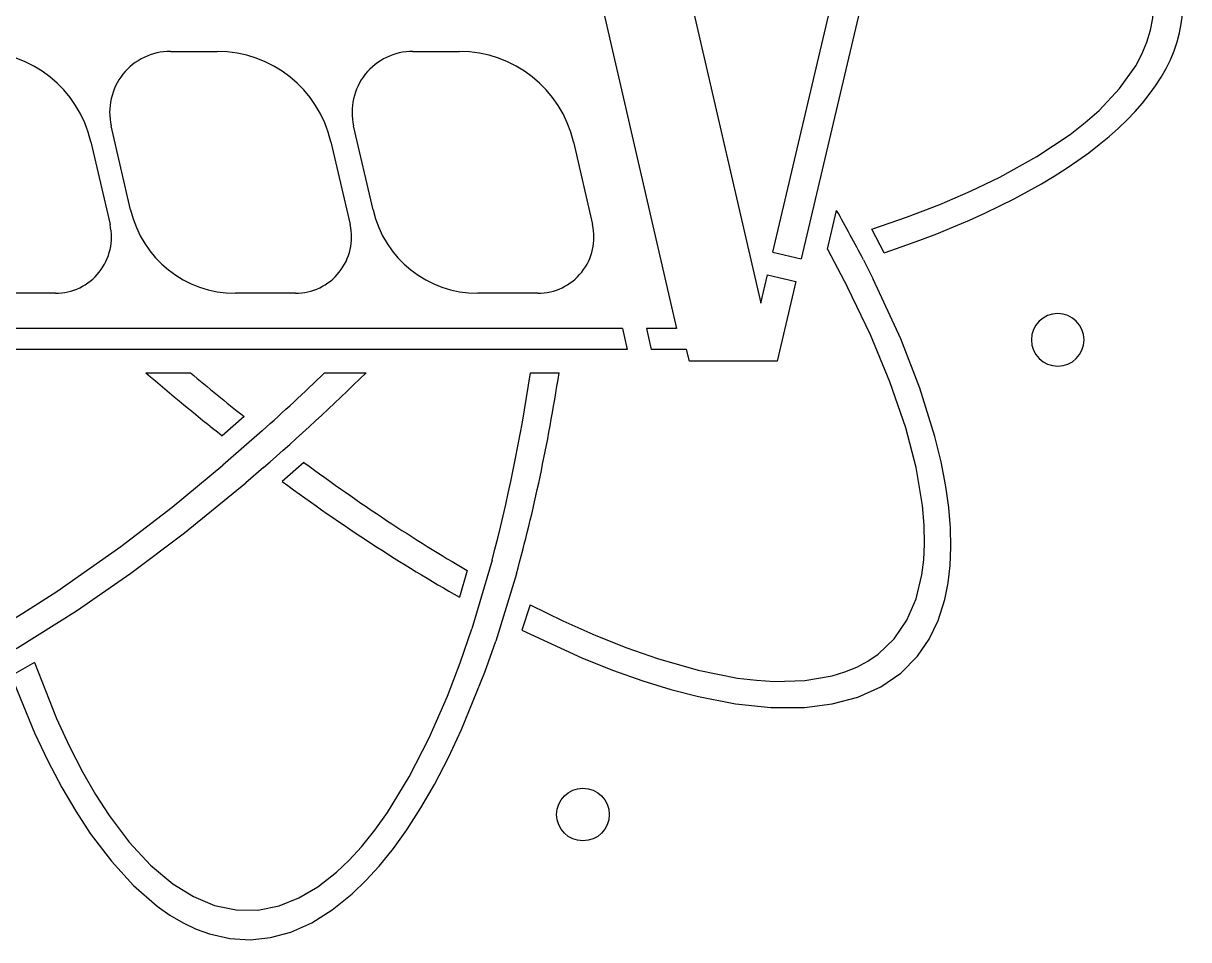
# Model space of a CAD drawing. Extents: x -452 to 195, y -304 to 246.
# Drawn here: x -266.9 to -167.3, y -139.5 to -61.1 of the extents above; entities that cross this region are included whole.
import ezdxf

# ---------------------------------------------------------------- set-up
doc = ezdxf.new("R2010")
doc.units = 0
doc.layers.add('LAYER_1', color=7, linetype='CONTINUOUS')

msp = doc.modelspace()

# ---------------------------------------------------------------- linework, layer by layer
at = {"layer": 'LAYER_1'}
for points, knots in [([(-193.308, -80.761), (-176.553, -75.1174), (-167.2628, -67.144), (-167.7845, -58.8551), (-167.7845, -58.8551), (-168.3062, -50.5662), (-178.5899, -42.7547), (-196.0375, -37.394)], [0, 0, 0, 0, 0.3333333, 0.3333333, 0.3333333, 0.3333333, 1, 1, 1, 1]), ([(-194.3702, -78.7241), (-194.3702, -78.7241), (-191.4049, -77.7066), (-191.4049, -77.7066), (-191.4049, -77.7066), (-191.4049, -77.7066), (-188.5424, -76.6103), (-188.5424, -76.6103), (-188.5424, -76.6103), (-188.5424, -76.6103), (-185.9138, -75.4848), (-185.9138, -75.4848), (-185.9138, -75.4848), (-185.9138, -75.4848), (-183.4108, -74.2831), (-183.4108, -74.2831), (-183.4108, -74.2831), (-183.4108, -74.2831), (-180.2369, -72.5209), (-180.2369, -72.5209), (-180.2369, -72.5209), (-180.2369, -72.5209), (-177.3901, -70.6167), (-177.3901, -70.6167), (-177.3901, -70.6167), (-177.3901, -70.6167), (-176.1084, -69.6126), (-176.1084, -69.6126), (-176.1084, -69.6126), (-176.1084, -69.6126), (-174.932, -68.5751), (-174.932, -68.5751), (-174.932, -68.5751), (-174.932, -68.5751), (-173.1698, -66.7055), (-173.1698, -66.7055), (-173.1698, -66.7055), (-173.1698, -66.7055), (-171.7912, -64.7521), (-171.7912, -64.7521), (-171.7912, -64.7521), (-171.7912, -64.7521), (-171.2584, -63.7489), (-171.2584, -63.7489), (-171.2584, -63.7489), (-171.2584, -63.7489), (-170.8361, -62.7316), (-170.8361, -62.7316), (-170.8361, -62.7316), (-170.8361, -62.7316), (-170.5281, -61.704), (-170.5281, -61.704), (-170.5281, -61.704), (-170.5281, -61.704), (-170.3369, -60.6687), (-170.3369, -60.6687), (-170.3369, -60.6687), (-170.3369, -60.6687), (-170.2942, -58.7726), (-170.2942, -58.7726), (-170.2942, -58.7726), (-170.2942, -58.7726), (-170.6466, -56.8853), (-170.6466, -56.8853), (-170.6466, -56.8853), (-170.6466, -56.8853), (-171.3836, -55.0278), (-171.3836, -55.0278), (-171.3836, -55.0278), (-171.3836, -55.0278), (-172.4841, -53.2187), (-172.4841, -53.2187), (-172.4841, -53.2187), (-172.4841, -53.2187), (-173.2787, -52.1968), (-173.2787, -52.1968), (-173.2787, -52.1968), (-173.2787, -52.1968), (-174.1801, -51.1989), (-174.1801, -51.1989), (-174.1801, -51.1989), (-174.1801, -51.1989), (-175.3435, -50.0804), (-175.3435, -50.0804), (-175.3435, -50.0804), (-175.3435, -50.0804), (-176.6298, -48.9985), (-176.6298, -48.9985), (-176.6298, -48.9985), (-176.6298, -48.9985), (-179.3256, -47.0818), (-179.3256, -47.0818), (-179.3256, -47.0818), (-179.3256, -47.0818), (-182.3519, -45.3044), (-182.3519, -45.3044), (-182.3519, -45.3044), (-182.3519, -45.3044), (-184.5605, -44.1804), (-184.5605, -44.1804), (-184.5605, -44.1804), (-184.5605, -44.1804), (-186.8819, -43.1191), (-186.8819, -43.1191), (-186.8819, -43.1191), (-186.8819, -43.1191), (-189.5934, -42.006), (-189.5934, -42.006), (-189.5934, -42.006), (-189.5934, -42.006), (-192.4133, -40.9681), (-192.4133, -40.9681), (-192.4133, -40.9681), (-192.4133, -40.9681), (-198.0047, -39.2), (-198.0047, -39.2)], [0, 0, 0, 0, 0.0333333, 0.0333333, 0.0333333, 0.0333333, 0.0666667, 0.0666667, 0.0666667, 0.0666667, 0.1, 0.1, 0.1, 0.1, 0.1333333, 0.1333333, 0.1333333, 0.1333333, 0.1666667, 0.1666667, 0.1666667, 0.1666667, 0.2, 0.2, 0.2, 0.2, 0.2333333, 0.2333333, 0.2333333, 0.2333333, 0.2666667, 0.2666667, 0.2666667, 0.2666667, 0.3, 0.3, 0.3, 0.3, 0.3333333, 0.3333333, 0.3333333, 0.3333333, 0.3666667, 0.3666667, 0.3666667, 0.3666667, 0.4, 0.4, 0.4, 0.4, 0.4333333, 0.4333333, 0.4333333, 0.4333333, 0.4666667, 0.4666667, 0.4666667, 0.4666667, 0.5, 0.5, 0.5, 0.5, 0.5333333, 0.5333333, 0.5333333, 0.5333333, 0.5666667, 0.5666667, 0.5666667, 0.5666667, 0.6, 0.6, 0.6, 0.6, 0.6333333, 0.6333333, 0.6333333, 0.6333333, 0.6666667, 0.6666667, 0.6666667, 0.6666667, 0.7, 0.7, 0.7, 0.7, 0.7333333, 0.7333333, 0.7333333, 0.7333333, 0.7666667, 0.7666667, 0.7666667, 0.7666667, 0.8, 0.8, 0.8, 0.8, 0.8333333, 0.8333333, 0.8333333, 0.8333333, 0.8666667, 0.8666667, 0.8666667, 0.8666667, 0.9, 0.9, 0.9, 0.9, 0.9333333, 0.9333333, 0.9333333, 0.9333333, 1, 1, 1, 1]), ([(-254.3364, -63.5166), (-255.9212, -63.5166), (-257.4195, -64.2393), (-258.406, -65.4795), (-258.406, -65.4795), (-259.3925, -66.7198), (-259.7597, -68.3422), (-259.4032, -69.8864)], [0, 0, 0, 0, 0.3333333, 0.3333333, 0.3333333, 0.3333333, 1, 1, 1, 1]), ([(-233.6051, -63.5166), (-235.1899, -63.5166), (-236.6881, -64.2393), (-237.6747, -65.4795), (-237.6747, -65.4795), (-238.6612, -66.7198), (-239.0283, -68.3422), (-238.6718, -69.8864)], [0, 0, 0, 0, 0.3333333, 0.3333333, 0.3333333, 0.3333333, 1, 1, 1, 1]), ([(-264.1818, -84.2166), (-262.719, -84.2166), (-261.3359, -83.5495), (-260.4253, -82.4047), (-260.4253, -82.4047), (-259.5146, -81.2598), (-259.1758, -79.7622), (-259.5048, -78.3368)], [0, 0, 0, 0, 0.3333333, 0.3333333, 0.3333333, 0.3333333, 1, 1, 1, 1]), ([(-243.6557, -84.2166), (-242.1929, -84.2166), (-240.8099, -83.5495), (-239.8992, -82.4047), (-239.8992, -82.4047), (-238.9886, -81.2598), (-238.6497, -79.7622), (-238.9787, -78.3368)], [0, 0, 0, 0, 0.3333333, 0.3333333, 0.3333333, 0.3333333, 1, 1, 1, 1]), ([(-222.9244, -84.2166), (-221.4615, -84.2166), (-220.0785, -83.5495), (-219.1679, -82.4047), (-219.1679, -82.4047), (-218.2572, -81.2598), (-217.9183, -79.7622), (-218.2474, -78.3368)], [0, 0, 0, 0, 0.3333333, 0.3333333, 0.3333333, 0.3333333, 1, 1, 1, 1]), ([(-224.2797, -113.0447), (-224.2797, -113.0447), (-219.1663, -115.3951), (-219.1663, -115.3951), (-219.1663, -115.3951), (-219.1663, -115.3951), (-216.541, -116.4464), (-216.541, -116.4464), (-216.541, -116.4464), (-216.541, -116.4464), (-213.9401, -117.3719), (-213.9401, -117.3719), (-213.9401, -117.3719), (-213.9401, -117.3719), (-211.5461, -118.1114), (-211.5461, -118.1114), (-211.5461, -118.1114), (-211.5461, -118.1114), (-209.1921, -118.7214), (-209.1921, -118.7214), (-209.1921, -118.7214), (-209.1921, -118.7214), (-206.0259, -119.332), (-206.0259, -119.332), (-206.0259, -119.332), (-206.0259, -119.332), (-202.9898, -119.6481), (-202.9898, -119.6481), (-202.9898, -119.6481), (-202.9898, -119.6481), (-200.1194, -119.6426), (-200.1194, -119.6426), (-200.1194, -119.6426), (-200.1194, -119.6426), (-197.744, -119.3484), (-197.744, -119.3484), (-197.744, -119.3484), (-197.744, -119.3484), (-195.5607, -118.7675), (-195.5607, -118.7675), (-195.5607, -118.7675), (-195.5607, -118.7675), (-193.5999, -117.8918), (-193.5999, -117.8918), (-193.5999, -117.8918), (-193.5999, -117.8918), (-191.8893, -116.72), (-191.8893, -116.72), (-191.8893, -116.72), (-191.8893, -116.72), (-190.4518, -115.259), (-190.4518, -115.259), (-190.4518, -115.259), (-190.4518, -115.259), (-189.4658, -113.8173), (-189.4658, -113.8173), (-189.4658, -113.8173), (-189.4658, -113.8173), (-188.6899, -112.1967), (-188.6899, -112.1967), (-188.6899, -112.1967), (-188.6899, -112.1967), (-188.124, -110.4136), (-188.124, -110.4136), (-188.124, -110.4136), (-188.124, -110.4136), (-187.838, -108.998), (-187.838, -108.998), (-187.838, -108.998), (-187.838, -108.998), (-187.6626, -107.5107), (-187.6626, -107.5107), (-187.6626, -107.5107), (-187.6626, -107.5107), (-187.5939, -105.9216), (-187.5939, -105.9216), (-187.5939, -105.9216), (-187.5939, -105.9216), (-187.633, -104.2732), (-187.633, -104.2732), (-187.633, -104.2732), (-187.633, -104.2732), (-187.7795, -102.5341), (-187.7795, -102.5341), (-187.7795, -102.5341), (-187.7795, -102.5341), (-188.0281, -100.7478), (-188.0281, -100.7478), (-188.0281, -100.7478), (-188.0281, -100.7478), (-188.4371, -98.6263), (-188.4371, -98.6263), (-188.4371, -98.6263), (-188.4371, -98.6263), (-188.9678, -96.4595), (-188.9678, -96.4595), (-188.9678, -96.4595), (-188.9678, -96.4595), (-190.2526, -92.3317), (-190.2526, -92.3317), (-190.2526, -92.3317), (-190.2526, -92.3317), (-191.8818, -88.1217), (-191.8818, -88.1217), (-191.8818, -88.1217), (-191.8818, -88.1217), (-194.2355, -83.0005), (-194.2355, -83.0005)], [0, 0, 0, 0, 0.0357143, 0.0357143, 0.0357143, 0.0357143, 0.0714286, 0.0714286, 0.0714286, 0.0714286, 0.1071429, 0.1071429, 0.1071429, 0.1071429, 0.1428571, 0.1428571, 0.1428571, 0.1428571, 0.1785714, 0.1785714, 0.1785714, 0.1785714, 0.2142857, 0.2142857, 0.2142857, 0.2142857, 0.25, 0.25, 0.25, 0.25, 0.2857143, 0.2857143, 0.2857143, 0.2857143, 0.3214286, 0.3214286, 0.3214286, 0.3214286, 0.3571429, 0.3571429, 0.3571429, 0.3571429, 0.3928571, 0.3928571, 0.3928571, 0.3928571, 0.4285714, 0.4285714, 0.4285714, 0.4285714, 0.4642857, 0.4642857, 0.4642857, 0.4642857, 0.5, 0.5, 0.5, 0.5, 0.5357143, 0.5357143, 0.5357143, 0.5357143, 0.5714286, 0.5714286, 0.5714286, 0.5714286, 0.6071429, 0.6071429, 0.6071429, 0.6071429, 0.6428571, 0.6428571, 0.6428571, 0.6428571, 0.6785714, 0.6785714, 0.6785714, 0.6785714, 0.7142857, 0.7142857, 0.7142857, 0.7142857, 0.75, 0.75, 0.75, 0.75, 0.7857143, 0.7857143, 0.7857143, 0.7857143, 0.8214286, 0.8214286, 0.8214286, 0.8214286, 0.8571429, 0.8571429, 0.8571429, 0.8571429, 0.8928571, 0.8928571, 0.8928571, 0.8928571, 0.9285714, 0.9285714, 0.9285714, 0.9285714, 1, 1, 1, 1]), ([(-223.5905, -110.8532), (-223.5905, -110.8532), (-220.7743, -112.2305), (-220.7743, -112.2305), (-220.7743, -112.2305), (-220.7743, -112.2305), (-217.9749, -113.4794), (-217.9749, -113.4794), (-217.9749, -113.4794), (-217.9749, -113.4794), (-215.3204, -114.5422), (-215.3204, -114.5422), (-215.3204, -114.5422), (-215.3204, -114.5422), (-212.7008, -115.4624), (-212.7008, -115.4624), (-212.7008, -115.4624), (-212.7008, -115.4624), (-209.2104, -116.4606), (-209.2104, -116.4606), (-209.2104, -116.4606), (-209.2104, -116.4606), (-205.851, -117.1271), (-205.851, -117.1271), (-205.851, -117.1271), (-205.851, -117.1271), (-204.2347, -117.3234), (-204.2347, -117.3234), (-204.2347, -117.3234), (-204.2347, -117.3234), (-202.6692, -117.4216), (-202.6692, -117.4216), (-202.6692, -117.4216), (-202.6692, -117.4216), (-200.1011, -117.3457), (-200.1011, -117.3457), (-200.1011, -117.3457), (-200.1011, -117.3457), (-197.745, -116.9393), (-197.745, -116.9393), (-197.745, -116.9393), (-197.745, -116.9393), (-196.6589, -116.6066), (-196.6589, -116.6066), (-196.6589, -116.6066), (-196.6589, -116.6066), (-195.6409, -116.1859), (-195.6409, -116.1859), (-195.6409, -116.1859), (-195.6409, -116.1859), (-194.6966, -115.6771), (-194.6966, -115.6771), (-194.6966, -115.6771), (-194.6966, -115.6771), (-193.8293, -115.0802), (-193.8293, -115.0802), (-193.8293, -115.0802), (-193.8293, -115.0802), (-192.4583, -113.7697), (-192.4583, -113.7697), (-192.4583, -113.7697), (-192.4583, -113.7697), (-191.373, -112.1859), (-191.373, -112.1859), (-191.373, -112.1859), (-191.373, -112.1859), (-190.5807, -110.3513), (-190.5807, -110.3513), (-190.5807, -110.3513), (-190.5807, -110.3513), (-190.0796, -108.2939), (-190.0796, -108.2939), (-190.0796, -108.2939), (-190.0796, -108.2939), (-189.919, -107.0095), (-189.919, -107.0095), (-189.919, -107.0095), (-189.919, -107.0095), (-189.8508, -105.6665), (-189.8508, -105.6665), (-189.8508, -105.6665), (-189.8508, -105.6665), (-189.8825, -104.053), (-189.8825, -104.053), (-189.8825, -104.053), (-189.8825, -104.053), (-190.027, -102.3784), (-190.027, -102.3784), (-190.027, -102.3784), (-190.027, -102.3784), (-190.5779, -99.1168), (-190.5779, -99.1168), (-190.5779, -99.1168), (-190.5779, -99.1168), (-191.461, -95.7201), (-191.461, -95.7201), (-191.461, -95.7201), (-191.461, -95.7201), (-192.8057, -91.7807), (-192.8057, -91.7807), (-192.8057, -91.7807), (-192.8057, -91.7807), (-194.475, -87.7594), (-194.475, -87.7594), (-194.475, -87.7594), (-194.475, -87.7594), (-196.427, -83.6897), (-196.427, -83.6897)], [0, 0, 0, 0, 0.0357143, 0.0357143, 0.0357143, 0.0357143, 0.0714286, 0.0714286, 0.0714286, 0.0714286, 0.1071429, 0.1071429, 0.1071429, 0.1071429, 0.1428571, 0.1428571, 0.1428571, 0.1428571, 0.1785714, 0.1785714, 0.1785714, 0.1785714, 0.2142857, 0.2142857, 0.2142857, 0.2142857, 0.25, 0.25, 0.25, 0.25, 0.2857143, 0.2857143, 0.2857143, 0.2857143, 0.3214286, 0.3214286, 0.3214286, 0.3214286, 0.3571429, 0.3571429, 0.3571429, 0.3571429, 0.3928571, 0.3928571, 0.3928571, 0.3928571, 0.4285714, 0.4285714, 0.4285714, 0.4285714, 0.4642857, 0.4642857, 0.4642857, 0.4642857, 0.5, 0.5, 0.5, 0.5, 0.5357143, 0.5357143, 0.5357143, 0.5357143, 0.5714286, 0.5714286, 0.5714286, 0.5714286, 0.6071429, 0.6071429, 0.6071429, 0.6071429, 0.6428571, 0.6428571, 0.6428571, 0.6428571, 0.6785714, 0.6785714, 0.6785714, 0.6785714, 0.7142857, 0.7142857, 0.7142857, 0.7142857, 0.75, 0.75, 0.75, 0.75, 0.7857143, 0.7857143, 0.7857143, 0.7857143, 0.8214286, 0.8214286, 0.8214286, 0.8214286, 0.8571429, 0.8571429, 0.8571429, 0.8571429, 0.8928571, 0.8928571, 0.8928571, 0.8928571, 0.9285714, 0.9285714, 0.9285714, 0.9285714, 1, 1, 1, 1]), ([(-298.3403, -83.9176), (-298.3403, -83.9176), (-299.6465, -86.9781), (-299.6465, -86.9781), (-299.6465, -86.9781), (-299.6465, -86.9781), (-300.8295, -90.0227), (-300.8295, -90.0227), (-300.8295, -90.0227), (-300.8295, -90.0227), (-301.8687, -93.0135), (-301.8687, -93.0135), (-301.8687, -93.0135), (-301.8687, -93.0135), (-302.7639, -95.9692), (-302.7639, -95.9692), (-302.7639, -95.9692), (-302.7639, -95.9692), (-303.7138, -99.8506), (-303.7138, -99.8506), (-303.7138, -99.8506), (-303.7138, -99.8506), (-304.345, -103.6057), (-304.345, -103.6057), (-304.345, -103.6057), (-304.345, -103.6057), (-304.62, -107.1888), (-304.62, -107.1888), (-304.62, -107.1888), (-304.62, -107.1888), (-304.6112, -108.9238), (-304.6112, -108.9238), (-304.6112, -108.9238), (-304.6112, -108.9238), (-304.4961, -110.5935), (-304.4961, -110.5935), (-304.4961, -110.5935), (-304.4961, -110.5935), (-304.3068, -111.9819), (-304.3068, -111.9819), (-304.3068, -111.9819), (-304.3068, -111.9819), (-304.0316, -113.309), (-304.0316, -113.309), (-304.0316, -113.309), (-304.0316, -113.309), (-303.4007, -115.3075), (-303.4007, -115.3075), (-303.4007, -115.3075), (-303.4007, -115.3075), (-302.5349, -117.1067), (-302.5349, -117.1067), (-302.5349, -117.1067), (-302.5349, -117.1067), (-301.4328, -118.6841), (-301.4328, -118.6841), (-301.4328, -118.6841), (-301.4328, -118.6841), (-300.0994, -120.0204), (-300.0994, -120.0204), (-300.0994, -120.0204), (-300.0994, -120.0204), (-298.6048, -121.067), (-298.6048, -121.067), (-298.6048, -121.067), (-298.6048, -121.067), (-296.9207, -121.8685), (-296.9207, -121.8685), (-296.9207, -121.8685), (-296.9207, -121.8685), (-295.0654, -122.4238), (-295.0654, -122.4238), (-295.0654, -122.4238), (-295.0654, -122.4238), (-293.059, -122.7374), (-293.059, -122.7374), (-293.059, -122.7374), (-293.059, -122.7374), (-291.6477, -122.8162), (-291.6477, -122.8162), (-291.6477, -122.8162), (-291.6477, -122.8162), (-290.1848, -122.7945), (-290.1848, -122.7945), (-290.1848, -122.7945), (-290.1848, -122.7945), (-287.1279, -122.4657), (-287.1279, -122.4657), (-287.1279, -122.4657), (-287.1279, -122.4657), (-284.009, -121.8048), (-284.009, -121.8048), (-284.009, -121.8048), (-284.009, -121.8048), (-280.7897, -120.8402), (-280.7897, -120.8402), (-280.7897, -120.8402), (-280.7897, -120.8402), (-277.4984, -119.6026), (-277.4984, -119.6026), (-277.4984, -119.6026), (-277.4984, -119.6026), (-274.9977, -118.5128), (-274.9977, -118.5128), (-274.9977, -118.5128), (-274.9977, -118.5128), (-272.4795, -117.2974), (-272.4795, -117.2974), (-272.4795, -117.2974), (-272.4795, -117.2974), (-267.4208, -114.5315), (-267.4208, -114.5315), (-267.4208, -114.5315), (-267.4208, -114.5315), (-262.3695, -111.3783), (-262.3695, -111.3783), (-262.3695, -111.3783), (-262.3695, -111.3783), (-257.7343, -108.1696), (-257.7343, -108.1696), (-257.7343, -108.1696), (-257.7343, -108.1696), (-253.1446, -104.7119), (-253.1446, -104.7119), (-253.1446, -104.7119), (-253.1446, -104.7119), (-247.8947, -100.4262), (-247.8947, -100.4262)], [0, 0, 0, 0, 0.030303, 0.030303, 0.030303, 0.030303, 0.0606061, 0.0606061, 0.0606061, 0.0606061, 0.0909091, 0.0909091, 0.0909091, 0.0909091, 0.1212121, 0.1212121, 0.1212121, 0.1212121, 0.1515152, 0.1515152, 0.1515152, 0.1515152, 0.1818182, 0.1818182, 0.1818182, 0.1818182, 0.2121212, 0.2121212, 0.2121212, 0.2121212, 0.2424242, 0.2424242, 0.2424242, 0.2424242, 0.2727273, 0.2727273, 0.2727273, 0.2727273, 0.3030303, 0.3030303, 0.3030303, 0.3030303, 0.3333333, 0.3333333, 0.3333333, 0.3333333, 0.3636364, 0.3636364, 0.3636364, 0.3636364, 0.3939394, 0.3939394, 0.3939394, 0.3939394, 0.4242424, 0.4242424, 0.4242424, 0.4242424, 0.4545455, 0.4545455, 0.4545455, 0.4545455, 0.4848485, 0.4848485, 0.4848485, 0.4848485, 0.5151515, 0.5151515, 0.5151515, 0.5151515, 0.5454545, 0.5454545, 0.5454545, 0.5454545, 0.5757576, 0.5757576, 0.5757576, 0.5757576, 0.6060606, 0.6060606, 0.6060606, 0.6060606, 0.6363636, 0.6363636, 0.6363636, 0.6363636, 0.6666667, 0.6666667, 0.6666667, 0.6666667, 0.6969697, 0.6969697, 0.6969697, 0.6969697, 0.7272727, 0.7272727, 0.7272727, 0.7272727, 0.7575758, 0.7575758, 0.7575758, 0.7575758, 0.7878788, 0.7878788, 0.7878788, 0.7878788, 0.8181818, 0.8181818, 0.8181818, 0.8181818, 0.8484848, 0.8484848, 0.8484848, 0.8484848, 0.8787879, 0.8787879, 0.8787879, 0.8787879, 0.9090909, 0.9090909, 0.9090909, 0.9090909, 0.9393939, 0.9393939, 0.9393939, 0.9393939, 1, 1, 1, 1]), ([(-296.1167, -84.5535), (-296.1167, -84.5535), (-297.4457, -87.5833), (-297.4457, -87.5833), (-297.4457, -87.5833), (-297.4457, -87.5833), (-298.6484, -90.5935), (-298.6484, -90.5935), (-298.6484, -90.5935), (-298.6484, -90.5935), (-299.677, -93.4683), (-299.677, -93.4683), (-299.677, -93.4683), (-299.677, -93.4683), (-300.5639, -96.3042), (-300.5639, -96.3042), (-300.5639, -96.3042), (-300.5639, -96.3042), (-301.5154, -100.0672), (-301.5154, -100.0672), (-301.5154, -100.0672), (-301.5154, -100.0672), (-302.1399, -103.6885), (-302.1399, -103.6885), (-302.1399, -103.6885), (-302.1399, -103.6885), (-302.3166, -105.4304), (-302.3166, -105.4304), (-302.3166, -105.4304), (-302.3166, -105.4304), (-302.3961, -107.1173), (-302.3961, -107.1173), (-302.3961, -107.1173), (-302.3961, -107.1173), (-302.3737, -108.7314), (-302.3737, -108.7314), (-302.3737, -108.7314), (-302.3737, -108.7314), (-302.2453, -110.2756), (-302.2453, -110.2756), (-302.2453, -110.2756), (-302.2453, -110.2756), (-302.047, -111.5395), (-302.047, -111.5395), (-302.047, -111.5395), (-302.047, -111.5395), (-301.765, -112.7396), (-301.765, -112.7396), (-301.765, -112.7396), (-301.765, -112.7396), (-301.1242, -114.5369), (-301.1242, -114.5369), (-301.1242, -114.5369), (-301.1242, -114.5369), (-300.2533, -116.1281), (-300.2533, -116.1281), (-300.2533, -116.1281), (-300.2533, -116.1281), (-299.1528, -117.4922), (-299.1528, -117.4922), (-299.1528, -117.4922), (-299.1528, -117.4922), (-297.8292, -118.6127), (-297.8292, -118.6127), (-297.8292, -118.6127), (-297.8292, -118.6127), (-296.4053, -119.428), (-296.4053, -119.428), (-296.4053, -119.428), (-296.4053, -119.428), (-294.8139, -120.0175), (-294.8139, -120.0175), (-294.8139, -120.0175), (-294.8139, -120.0175), (-293.0725, -120.3832), (-293.0725, -120.3832), (-293.0725, -120.3832), (-293.0725, -120.3832), (-291.7215, -120.5121), (-291.7215, -120.5121), (-291.7215, -120.5121), (-291.7215, -120.5121), (-290.3082, -120.5293), (-290.3082, -120.5293), (-290.3082, -120.5293), (-290.3082, -120.5293), (-288.7485, -120.4301), (-288.7485, -120.4301), (-288.7485, -120.4301), (-288.7485, -120.4301), (-287.135, -120.2159), (-287.135, -120.2159), (-287.135, -120.2159), (-287.135, -120.2159), (-285.3281, -119.8594), (-285.3281, -119.8594), (-285.3281, -119.8594), (-285.3281, -119.8594), (-283.4753, -119.3823), (-283.4753, -119.3823), (-283.4753, -119.3823), (-283.4753, -119.3823), (-281.3691, -118.7191), (-281.3691, -118.7191), (-281.3691, -118.7191), (-281.3691, -118.7191), (-279.2251, -117.9266), (-279.2251, -117.9266), (-279.2251, -117.9266), (-279.2251, -117.9266), (-275.0792, -116.1018), (-275.0792, -116.1018), (-275.0792, -116.1018), (-275.0792, -116.1018), (-272.4638, -114.7753), (-272.4638, -114.7753), (-272.4638, -114.7753), (-272.4638, -114.7753), (-269.8341, -113.319), (-269.8341, -113.319), (-269.8341, -113.319), (-269.8341, -113.319), (-266.9508, -111.5916), (-266.9508, -111.5916), (-266.9508, -111.5916), (-266.9508, -111.5916), (-264.0683, -109.7371), (-264.0683, -109.7371), (-264.0683, -109.7371), (-264.0683, -109.7371), (-258.5775, -105.8757), (-258.5775, -105.8757), (-258.5775, -105.8757), (-258.5775, -105.8757), (-254.1936, -102.5014), (-254.1936, -102.5014), (-254.1936, -102.5014), (-254.1936, -102.5014), (-249.864, -98.9259), (-249.864, -98.9259)], [0, 0, 0, 0, 0.0277778, 0.0277778, 0.0277778, 0.0277778, 0.0555556, 0.0555556, 0.0555556, 0.0555556, 0.0833333, 0.0833333, 0.0833333, 0.0833333, 0.1111111, 0.1111111, 0.1111111, 0.1111111, 0.1388889, 0.1388889, 0.1388889, 0.1388889, 0.1666667, 0.1666667, 0.1666667, 0.1666667, 0.1944444, 0.1944444, 0.1944444, 0.1944444, 0.2222222, 0.2222222, 0.2222222, 0.2222222, 0.25, 0.25, 0.25, 0.25, 0.2777778, 0.2777778, 0.2777778, 0.2777778, 0.3055556, 0.3055556, 0.3055556, 0.3055556, 0.3333333, 0.3333333, 0.3333333, 0.3333333, 0.3611111, 0.3611111, 0.3611111, 0.3611111, 0.3888889, 0.3888889, 0.3888889, 0.3888889, 0.4166667, 0.4166667, 0.4166667, 0.4166667, 0.4444444, 0.4444444, 0.4444444, 0.4444444, 0.4722222, 0.4722222, 0.4722222, 0.4722222, 0.5, 0.5, 0.5, 0.5, 0.5277778, 0.5277778, 0.5277778, 0.5277778, 0.5555556, 0.5555556, 0.5555556, 0.5555556, 0.5833333, 0.5833333, 0.5833333, 0.5833333, 0.6111111, 0.6111111, 0.6111111, 0.6111111, 0.6388889, 0.6388889, 0.6388889, 0.6388889, 0.6666667, 0.6666667, 0.6666667, 0.6666667, 0.6944444, 0.6944444, 0.6944444, 0.6944444, 0.7222222, 0.7222222, 0.7222222, 0.7222222, 0.75, 0.75, 0.75, 0.75, 0.7777778, 0.7777778, 0.7777778, 0.7777778, 0.8055556, 0.8055556, 0.8055556, 0.8055556, 0.8333333, 0.8333333, 0.8333333, 0.8333333, 0.8611111, 0.8611111, 0.8611111, 0.8611111, 0.8888889, 0.8888889, 0.8888889, 0.8888889, 0.9166667, 0.9166667, 0.9166667, 0.9166667, 0.9444444, 0.9444444, 0.9444444, 0.9444444, 1, 1, 1, 1]), ([(-178.4637, -90.4511), (-179.7063, -90.4511), (-180.7137, -89.4437), (-180.7137, -88.2011), (-180.7137, -88.2011), (-180.7137, -86.9584), (-179.7063, -85.9511), (-178.4637, -85.9511), (-178.4637, -85.9511), (-177.2211, -85.9511), (-176.2137, -86.9584), (-176.2137, -88.201), (-176.2137, -88.201), (-176.2137, -89.4437), (-177.221, -90.4511), (-178.4637, -90.4511)], [0, 0, 0, 0, 0.2, 0.2, 0.2, 0.2, 0.4, 0.4, 0.4, 0.4, 0.6, 0.6, 0.6, 0.6, 1, 1, 1, 1]), ([(-265.9777, -115.8087), (-265.9777, -115.8087), (-264.0831, -120.5772), (-264.0831, -120.5772), (-264.0831, -120.5772), (-264.0831, -120.5772), (-262.9987, -122.9282), (-262.9987, -122.9282), (-262.9987, -122.9282), (-262.9987, -122.9282), (-261.8482, -125.1637), (-261.8482, -125.1637), (-261.8482, -125.1637), (-261.8482, -125.1637), (-260.7396, -127.0897), (-260.7396, -127.0897), (-260.7396, -127.0897), (-260.7396, -127.0897), (-259.5761, -128.891), (-259.5761, -128.891), (-259.5761, -128.891), (-259.5761, -128.891), (-257.8614, -131.1696), (-257.8614, -131.1696), (-257.8614, -131.1696), (-257.8614, -131.1696), (-256.0477, -133.1324), (-256.0477, -133.1324), (-256.0477, -133.1324), (-256.0477, -133.1324), (-254.1441, -134.7367), (-254.1441, -134.7367), (-254.1441, -134.7367), (-254.1441, -134.7367), (-252.3803, -135.8314), (-252.3803, -135.8314), (-252.3803, -135.8314), (-252.3803, -135.8314), (-250.5697, -136.5808), (-250.5697, -136.5808), (-250.5697, -136.5808), (-250.5697, -136.5808), (-248.7291, -136.9651), (-248.7291, -136.9651), (-248.7291, -136.9651), (-248.7291, -136.9651), (-246.8774, -136.9733), (-246.8774, -136.9733), (-246.8774, -136.9733), (-246.8774, -136.9733), (-245.0344, -136.6045), (-245.0344, -136.6045), (-245.0344, -136.6045), (-245.0344, -136.6045), (-243.3605, -135.9393), (-243.3605, -135.9393), (-243.3605, -135.9393), (-243.3605, -135.9393), (-241.7255, -134.978), (-241.7255, -134.978), (-241.7255, -134.978), (-241.7255, -134.978), (-240.1409, -133.7411), (-240.1409, -133.7411), (-240.1409, -133.7411), (-240.1409, -133.7411), (-239.0544, -132.7116), (-239.0544, -132.7116), (-239.0544, -132.7116), (-239.0544, -132.7116), (-238.0002, -131.5649), (-238.0002, -131.5649), (-238.0002, -131.5649), (-238.0002, -131.5649), (-236.8612, -130.154), (-236.8612, -130.154), (-236.8612, -130.154), (-236.8612, -130.154), (-235.7665, -128.6196), (-235.7665, -128.6196), (-235.7665, -128.6196), (-235.7665, -128.6196), (-233.9134, -125.5891), (-233.9134, -125.5891), (-233.9134, -125.5891), (-233.9134, -125.5891), (-232.206, -122.2552), (-232.206, -122.2552), (-232.206, -122.2552), (-232.206, -122.2552), (-230.6421, -118.6692), (-230.6421, -118.6692), (-230.6421, -118.6692), (-230.6421, -118.6692), (-229.561, -115.8406), (-229.561, -115.8406), (-229.561, -115.8406), (-229.561, -115.8406), (-228.5561, -112.91), (-228.5561, -112.91)], [0, 0, 0, 0, 0.0384615, 0.0384615, 0.0384615, 0.0384615, 0.0769231, 0.0769231, 0.0769231, 0.0769231, 0.1153846, 0.1153846, 0.1153846, 0.1153846, 0.1538462, 0.1538462, 0.1538462, 0.1538462, 0.1923077, 0.1923077, 0.1923077, 0.1923077, 0.2307692, 0.2307692, 0.2307692, 0.2307692, 0.2692308, 0.2692308, 0.2692308, 0.2692308, 0.3076923, 0.3076923, 0.3076923, 0.3076923, 0.3461538, 0.3461538, 0.3461538, 0.3461538, 0.3846154, 0.3846154, 0.3846154, 0.3846154, 0.4230769, 0.4230769, 0.4230769, 0.4230769, 0.4615385, 0.4615385, 0.4615385, 0.4615385, 0.5, 0.5, 0.5, 0.5, 0.5384615, 0.5384615, 0.5384615, 0.5384615, 0.5769231, 0.5769231, 0.5769231, 0.5769231, 0.6153846, 0.6153846, 0.6153846, 0.6153846, 0.6538462, 0.6538462, 0.6538462, 0.6538462, 0.6923077, 0.6923077, 0.6923077, 0.6923077, 0.7307692, 0.7307692, 0.7307692, 0.7307692, 0.7692308, 0.7692308, 0.7692308, 0.7692308, 0.8076923, 0.8076923, 0.8076923, 0.8076923, 0.8461538, 0.8461538, 0.8461538, 0.8461538, 0.8846154, 0.8846154, 0.8846154, 0.8846154, 0.9230769, 0.9230769, 0.9230769, 0.9230769, 1, 1, 1, 1]), ([(-267.9544, -116.9417), (-267.9544, -116.9417), (-265.9499, -121.8307), (-265.9499, -121.8307), (-265.9499, -121.8307), (-265.9499, -121.8307), (-264.8166, -124.2233), (-264.8166, -124.2233), (-264.8166, -124.2233), (-264.8166, -124.2233), (-263.6162, -126.5058), (-263.6162, -126.5058), (-263.6162, -126.5058), (-263.6162, -126.5058), (-262.4359, -128.5218), (-262.4359, -128.5218), (-262.4359, -128.5218), (-262.4359, -128.5218), (-261.1974, -130.4154), (-261.1974, -130.4154), (-261.1974, -130.4154), (-261.1974, -130.4154), (-259.3926, -132.8029), (-259.3926, -132.8029), (-259.3926, -132.8029), (-259.3926, -132.8029), (-257.4838, -134.889), (-257.4838, -134.889), (-257.4838, -134.889), (-257.4838, -134.889), (-255.4789, -136.6335), (-255.4789, -136.6335), (-255.4789, -136.6335), (-255.4789, -136.6335), (-254.3794, -137.407), (-254.3794, -137.407), (-254.3794, -137.407), (-254.3794, -137.407), (-253.2588, -138.0672), (-253.2588, -138.0672), (-253.2588, -138.0672), (-253.2588, -138.0672), (-252.1403, -138.6002), (-252.1403, -138.6002), (-252.1403, -138.6002), (-252.1403, -138.6002), (-251.0075, -139.0145), (-251.0075, -139.0145), (-251.0075, -139.0145), (-251.0075, -139.0145), (-249.2736, -139.408), (-249.2736, -139.408), (-249.2736, -139.408), (-249.2736, -139.408), (-247.5273, -139.5139), (-247.5273, -139.5139), (-247.5273, -139.5139), (-247.5273, -139.5139), (-245.7819, -139.3296), (-245.7819, -139.3296), (-245.7819, -139.3296), (-245.7819, -139.3296), (-244.0513, -138.8584), (-244.0513, -138.8584), (-244.0513, -138.8584), (-244.0513, -138.8584), (-242.2507, -138.0578), (-242.2507, -138.0578), (-242.2507, -138.0578), (-242.2507, -138.0578), (-240.4959, -136.9636), (-240.4959, -136.9636), (-240.4959, -136.9636), (-240.4959, -136.9636), (-238.7978, -135.5972), (-238.7978, -135.5972), (-238.7978, -135.5972), (-238.7978, -135.5972), (-237.6199, -134.463), (-237.6199, -134.463), (-237.6199, -134.463), (-237.6199, -134.463), (-236.4781, -133.2103), (-236.4781, -133.2103), (-236.4781, -133.2103), (-236.4781, -133.2103), (-235.2746, -131.7178), (-235.2746, -131.7178), (-235.2746, -131.7178), (-235.2746, -131.7178), (-234.1176, -130.1064), (-234.1176, -130.1064), (-234.1176, -130.1064), (-234.1176, -130.1064), (-232.9131, -128.2314), (-232.9131, -128.2314), (-232.9131, -128.2314), (-232.9131, -128.2314), (-231.7648, -126.241), (-231.7648, -126.241), (-231.7648, -126.241), (-231.7648, -126.241), (-230.5676, -123.9351), (-230.5676, -123.9351), (-230.5676, -123.9351), (-230.5676, -123.9351), (-229.4372, -121.5178), (-229.4372, -121.5178), (-229.4372, -121.5178), (-229.4372, -121.5178), (-227.4586, -116.6345), (-227.4586, -116.6345), (-227.4586, -116.6345), (-227.4586, -116.6345), (-226.5192, -113.9723), (-226.5192, -113.9723)], [0, 0, 0, 0, 0.0333333, 0.0333333, 0.0333333, 0.0333333, 0.0666667, 0.0666667, 0.0666667, 0.0666667, 0.1, 0.1, 0.1, 0.1, 0.1333333, 0.1333333, 0.1333333, 0.1333333, 0.1666667, 0.1666667, 0.1666667, 0.1666667, 0.2, 0.2, 0.2, 0.2, 0.2333333, 0.2333333, 0.2333333, 0.2333333, 0.2666667, 0.2666667, 0.2666667, 0.2666667, 0.3, 0.3, 0.3, 0.3, 0.3333333, 0.3333333, 0.3333333, 0.3333333, 0.3666667, 0.3666667, 0.3666667, 0.3666667, 0.4, 0.4, 0.4, 0.4, 0.4333333, 0.4333333, 0.4333333, 0.4333333, 0.4666667, 0.4666667, 0.4666667, 0.4666667, 0.5, 0.5, 0.5, 0.5, 0.5333333, 0.5333333, 0.5333333, 0.5333333, 0.5666667, 0.5666667, 0.5666667, 0.5666667, 0.6, 0.6, 0.6, 0.6, 0.6333333, 0.6333333, 0.6333333, 0.6333333, 0.6666667, 0.6666667, 0.6666667, 0.6666667, 0.7, 0.7, 0.7, 0.7, 0.7333333, 0.7333333, 0.7333333, 0.7333333, 0.7666667, 0.7666667, 0.7666667, 0.7666667, 0.8, 0.8, 0.8, 0.8, 0.8333333, 0.8333333, 0.8333333, 0.8333333, 0.8666667, 0.8666667, 0.8666667, 0.8666667, 0.9, 0.9, 0.9, 0.9, 0.9333333, 0.9333333, 0.9333333, 0.9333333, 1, 1, 1, 1]), ([(-219.0623, -131.0576), (-217.8197, -131.0576), (-216.8123, -130.0502), (-216.8123, -128.8076), (-216.8123, -128.8076), (-216.8123, -127.5649), (-217.8197, -126.5576), (-219.0623, -126.5576), (-219.0623, -126.5576), (-220.305, -126.5576), (-221.3123, -127.5649), (-221.3123, -128.8075), (-221.3123, -128.8075), (-221.3123, -130.0502), (-220.305, -131.0575), (-219.0623, -131.0576)], [0, 0, 0, 0, 0.2, 0.2, 0.2, 0.2, 0.4, 0.4, 0.4, 0.4, 0.6, 0.6, 0.6, 0.6, 1, 1, 1, 1])]:
    msp.add_open_spline(points, degree=3, knots=knots, dxfattribs=at)
for points in [[(-217.4609, -59.5166), (-217.4609, -59.5166), (-211.0658, -87.2166), (-211.0658, -87.2166)], [(-209.7636, -59.5166), (-209.7636, -59.5166), (-203.8644, -85.069), (-203.8644, -85.069)], [(-202.8305, -80.6894), (-202.8305, -80.6894), (-197.8323, -59.5166), (-197.8323, -59.5166)], [(-195.2636, -59.5166), (-195.2636, -59.5166), (-200.3974, -81.2638), (-200.3974, -81.2638)], [(-261.137, -71.2671), (-262.1844, -66.7302), (-266.2245, -63.5166), (-270.8807, -63.5166)], [(-254.3364, -63.5166), (-254.3364, -63.5166), (-250.3546, -63.5166), (-250.3546, -63.5166)], [(-240.6109, -71.2671), (-241.6584, -66.7302), (-245.6984, -63.5166), (-250.3546, -63.5166)], [(-233.6051, -63.5166), (-233.6051, -63.5166), (-229.6233, -63.5166), (-229.6233, -63.5166)], [(-219.8796, -71.2671), (-220.927, -66.7302), (-224.9671, -63.5166), (-229.6233, -63.5166)], [(-257.741, -77.0862), (-257.741, -77.0862), (-259.4032, -69.8864), (-259.4032, -69.8864)], [(-237.0096, -77.0862), (-237.0096, -77.0862), (-238.6718, -69.8864), (-238.6718, -69.8864)], [(-261.137, -71.2671), (-261.137, -71.2671), (-259.5048, -78.3369), (-259.5048, -78.3369)], [(-240.6109, -71.2671), (-240.6109, -71.2671), (-238.9787, -78.3369), (-238.9787, -78.3369)], [(-219.8796, -71.2671), (-219.8796, -71.2671), (-218.2474, -78.3369), (-218.2474, -78.3369)], [(-257.741, -77.0861), (-256.7773, -81.2601), (-253.0605, -84.2166), (-248.7768, -84.2166)], [(-237.0096, -77.0861), (-236.046, -81.2601), (-232.3291, -84.2166), (-228.0454, -84.2166)], [(-198.15, -80.4488), (-198.15, -80.4488), (-197.3686, -77.1386), (-197.3686, -77.1386)], [(-195.0779, -81.3396), (-195.8128, -79.9238), (-196.5765, -78.5232), (-197.3687, -77.1386)], [(-193.3079, -80.761), (-193.3079, -80.761), (-194.3702, -78.7241), (-194.3702, -78.7241)], [(-202.8305, -80.6894), (-202.8305, -80.6894), (-200.3974, -81.2638), (-200.3974, -81.2638)], [(-198.15, -80.4488), (-198.15, -80.4488), (-196.427, -83.6897), (-196.427, -83.6897)], [(-195.078, -81.3397), (-195.078, -81.3397), (-194.2355, -83.0005), (-194.2355, -83.0005)], [(-193.3079, -80.761), (-193.3079, -80.761), (-193.308, -80.761), (-193.308, -80.761)], [(-203.8644, -85.069), (-203.8644, -85.069), (-203.29, -82.6359), (-203.29, -82.6359)], [(-203.29, -82.6359), (-203.29, -82.6359), (-200.8569, -83.2103), (-200.8569, -83.2103)], [(-200.8569, -83.2103), (-200.8569, -83.2103), (-202.4636, -90.0166), (-202.4636, -90.0166)], [(-264.1818, -84.2166), (-264.1818, -84.2166), (-269.3028, -84.2166), (-269.3028, -84.2166)], [(-243.6557, -84.2166), (-243.6557, -84.2166), (-248.7768, -84.2166), (-248.7768, -84.2166)], [(-222.9244, -84.2166), (-222.9244, -84.2166), (-228.0454, -84.2166), (-228.0454, -84.2166)], [(-215.6842, -87.2166), (-215.6842, -87.2166), (-293.8686, -87.2166), (-293.8686, -87.2166)], [(-215.6842, -87.2166), (-215.6842, -87.2166), (-215.2686, -89.0166), (-215.2686, -89.0166)], [(-213.6316, -87.2166), (-213.6316, -87.2166), (-213.216, -89.0166), (-213.216, -89.0166)], [(-211.0658, -87.2166), (-211.0658, -87.2166), (-213.6316, -87.2166), (-213.6316, -87.2166)], [(-215.2686, -89.0166), (-215.2686, -89.0166), (-293.453, -89.0166), (-293.453, -89.0166)], [(-210.1945, -89.0166), (-210.1945, -89.0166), (-213.216, -89.0166), (-213.216, -89.0166)], [(-209.9636, -90.0166), (-209.9636, -90.0166), (-210.1945, -89.0166), (-210.1945, -89.0166)], [(-202.4636, -90.0166), (-202.4636, -90.0166), (-209.9636, -90.0166), (-209.9636, -90.0166)], [(-256.432, -91.0166), (-256.432, -91.0166), (-252.6157, -91.0166), (-252.6157, -91.0166)], [(-256.4319, -91.0165), (-254.2936, -92.8586), (-252.1169, -94.6558), (-249.9032, -96.4068)], [(-252.6156, -91.0166), (-251.11, -92.2849), (-249.5859, -93.5314), (-248.044, -94.7555)], [(-246.4904, -95.9756), (-244.6823, -94.3551), (-242.9038, -92.7017), (-241.1558, -91.0165)], [(-246.3801, -99.1257), (-243.3755, -96.5119), (-240.4509, -93.8075), (-237.6104, -91.0163)], [(-241.1557, -91.0166), (-241.1557, -91.0166), (-237.6101, -91.0166), (-237.6101, -91.0166)], [(-226.8306, -107.0396), (-225.5212, -102.1072), (-224.4191, -96.722), (-223.5513, -91.0166)], [(-224.7523, -108.2027), (-223.283, -102.9182), (-222.0569, -97.1387), (-221.1063, -91.0166)], [(-223.5513, -91.0166), (-223.5513, -91.0166), (-223.5513, -91.0166), (-223.5513, -91.0166)], [(-223.5513, -91.0166), (-223.5513, -91.0166), (-221.1063, -91.0166), (-221.1063, -91.0166)], [(-221.1063, -91.0166), (-221.1063, -91.0166), (-221.1063, -91.0166), (-221.1063, -91.0166)], [(-248.044, -94.7554), (-248.044, -94.7554), (-249.9032, -96.4067), (-249.9032, -96.4067)], [(-246.4904, -95.9756), (-246.4904, -95.9756), (-249.864, -98.9259), (-249.864, -98.9259)], [(-246.3804, -99.1253), (-246.3804, -99.1253), (-247.8947, -100.4262), (-247.8947, -100.4262)], [(-242.9192, -98.6834), (-242.9192, -98.6834), (-244.7791, -100.3174), (-244.7791, -100.3174)], [(-242.9192, -98.6834), (-238.1659, -102.1974), (-233.4732, -105.3036), (-228.9617, -107.9224)], [(-242.9192, -98.6834), (-242.9192, -98.6834), (-242.9192, -98.6834), (-242.9192, -98.6834)], [(-244.7791, -100.3174), (-239.629, -104.1074), (-234.5248, -107.4373), (-229.6089, -110.2143)], [(-244.7791, -100.3174), (-244.7791, -100.3174), (-244.7791, -100.3174), (-244.7791, -100.3174)], [(-226.8305, -107.0397), (-226.8305, -107.0397), (-228.5561, -112.91), (-228.5561, -112.91)], [(-226.8305, -107.0396), (-226.8305, -107.0396), (-226.8306, -107.0396), (-226.8306, -107.0396)], [(-228.9616, -107.9224), (-228.9616, -107.9224), (-229.6088, -110.2144), (-229.6088, -110.2144)], [(-228.9616, -107.9224), (-228.9616, -107.9224), (-228.9617, -107.9224), (-228.9617, -107.9224)], [(-224.7522, -108.2027), (-224.7522, -108.2027), (-226.5192, -113.9723), (-226.5192, -113.9723)], [(-224.7522, -108.2027), (-224.7522, -108.2027), (-224.7523, -108.2027), (-224.7523, -108.2027)], [(-229.6088, -110.2143), (-229.6088, -110.2143), (-229.6089, -110.2143), (-229.6089, -110.2143)], [(-223.5905, -110.8532), (-223.5905, -110.8532), (-224.2797, -113.0447), (-224.2797, -113.0447)], [(-265.9777, -115.8087), (-265.9777, -115.8087), (-267.9544, -116.9417), (-267.9544, -116.9417)]]:
    msp.add_open_spline(points, degree=3, dxfattribs=at)

doc.saveas('drawing.dxf')
